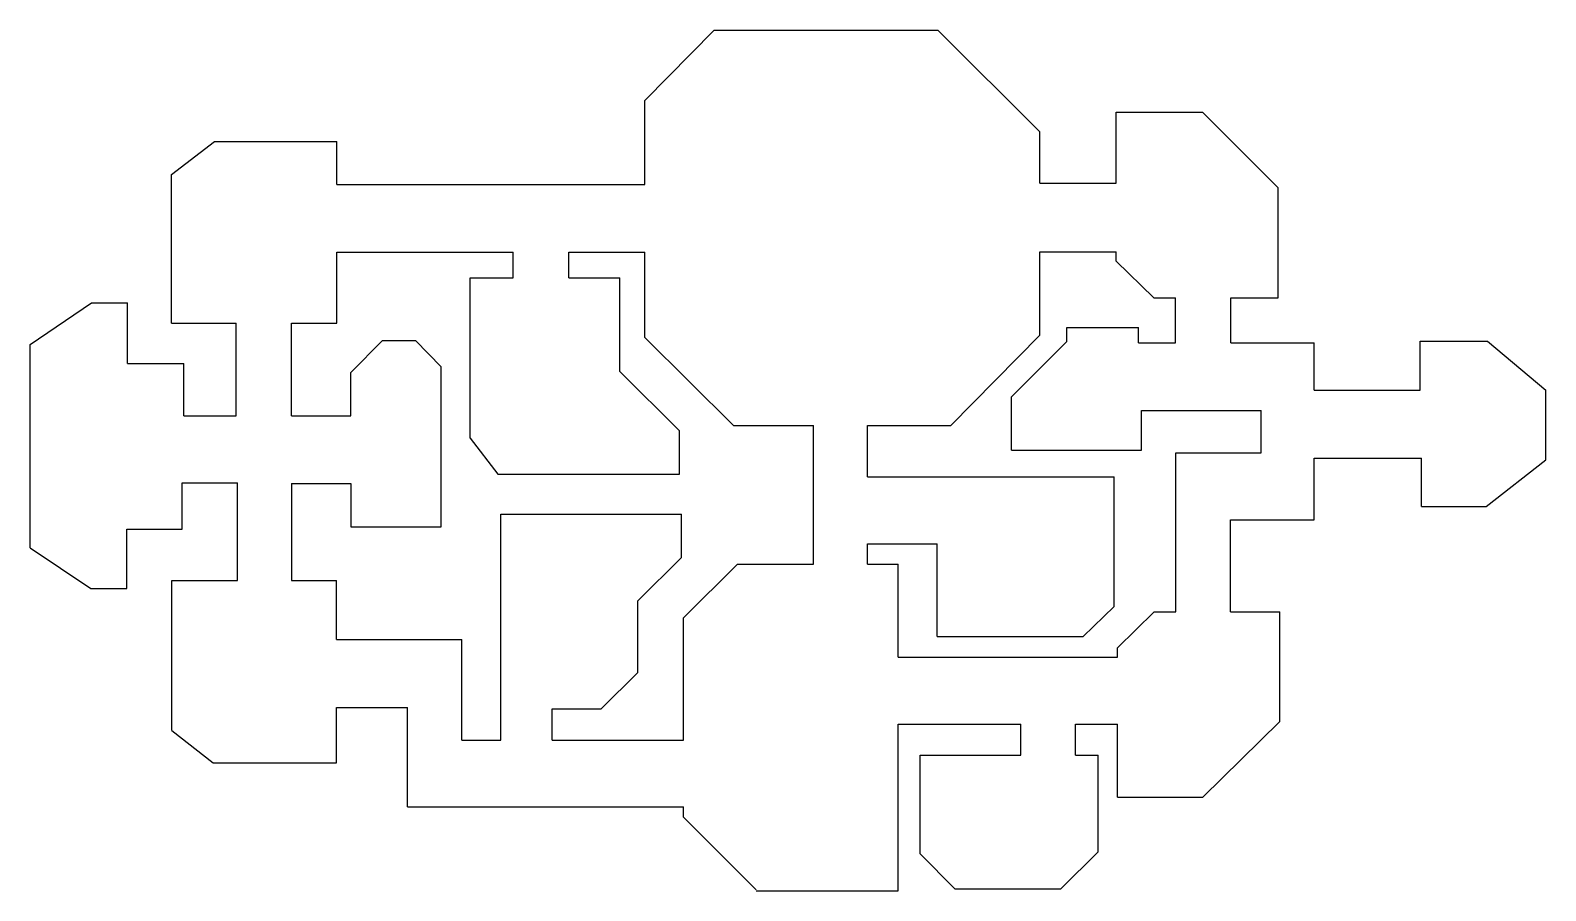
# Model space of a CAD drawing. Header units: inches. Extents: x -78137 to -4354, y -41790 to 83.
import ezdxf

# ---------------------------------------------------------------- set-up
doc = ezdxf.new("R2010")
doc.units = ezdxf.units.IN
doc.header["$MEASUREMENT"] = 0

msp = doc.modelspace()

# ---------------------------------------------------------------- linework, layer by layer
for points in [[(-48220, -3331), (-44846, 83)], [(-44846, 83), (-33946, 83)], [(-33946, 83), (-28985, -4855)], [(-48220, -7421), (-48220, -3331)], [(-25260, -7355), (-25260, -3905)], [(-25260, -3905), (-21060, -3905)], [(-21060, -3905), (-17381, -7579)], [(-28985, -7355), (-28985, -4855)], [(-71262, -6929), (-69170, -5321)], [(-69170, -5321), (-63220, -5321)], [(-63220, -7421), (-63220, -5321)], [(-71262, -12948), (-71262, -6929)], [(-28985, -7355), (-25260, -7355)], [(-63220, -7421), (-48220, -7421)], [(-17381, -12929), (-17381, -7579)], [(-63220, -14176), (-63220, -10721)], [(-63220, -10721), (-54620, -10721)], [(-54620, -11971), (-54620, -10721)], [(-51920, -10721), (-48220, -10721)], [(-51920, -11971), (-51920, -10721)], [(-48220, -14871), (-48220, -10721)], [(-28985, -10705), (-25260, -10705)], [(-28985, -14750), (-28985, -10705)], [(-25260, -11155), (-25260, -10705)], [(-25260, -11155), (-23435, -12935)], [(-56720, -11971), (-54620, -11971)], [(-56720, -19771), (-56720, -11971)], [(-51920, -11971), (-49426, -11971)], [(-49426, -16514), (-49426, -11971)], [(-78137, -15205), (-75162, -13178)], [(-75162, -13178), (-73412, -13178)], [(-73412, -16128), (-73412, -13178)], [(-71262, -14176), (-71262, -12948)], [(-23435, -12935), (-22381, -12935)], [(-22381, -15129), (-22381, -12935)], [(-19681, -12929), (-17381, -12929)], [(-19681, -15129), (-19681, -12929)], [(-71262, -14176), (-68112, -14176)], [(-68112, -18678), (-68112, -14176)], [(-65420, -14176), (-63220, -14176)], [(-65420, -18678), (-65420, -14176)], [(-33321, -19151), (-28985, -14750)], [(-27671, -14379), (-24181, -14379)], [(-27671, -15069), (-27671, -14379)], [(-24181, -15129), (-24181, -14379)], [(-78137, -25105), (-78137, -15205)], [(-62530, -16578), (-60987, -15010)], [(-60987, -15010), (-59387, -15010)], [(-59387, -15010), (-58130, -16287)], [(-48220, -14871), (-43901, -19151)], [(-30362, -17752), (-27671, -15069)], [(-24181, -15129), (-22381, -15129)], [(-19681, -15129), (-15620, -15129)], [(-15620, -17429), (-15620, -15129)], [(-10470, -17429), (-10470, -15049)], [(-10470, -15049), (-7180, -15049)], [(-7180, -15049), (-4354, -17438)], [(-73412, -16128), (-70662, -16128)], [(-70662, -18678), (-70662, -16128)], [(-70662, -17028), (-70662, -16128)], [(-62530, -18678), (-62530, -16578)], [(-58130, -24087), (-58130, -16287)], [(-49426, -16514), (-46529, -19414)], [(-15620, -17429), (-10470, -17429)], [(-4354, -20818), (-4354, -17438)], [(-30362, -20352), (-30362, -17752)], [(-24032, -20352), (-24032, -18422)], [(-24032, -18422), (-18212, -18422)], [(-18212, -20472), (-18212, -18422)], [(-70662, -18678), (-68112, -18678)], [(-65420, -18678), (-62530, -18678)], [(-43901, -19151), (-40401, -19151)], [(-40401, -19151), (-40011, -19151)], [(-40011, -25901), (-40011, -19151)], [(-37371, -21651), (-37371, -19151)], [(-37371, -19151), (-33321, -19151)], [(-56720, -19771), (-55379, -21514)], [(-46529, -21514), (-46529, -19414)], [(-30362, -20352), (-24032, -20352)], [(-22362, -20472), (-18212, -20472)], [(-22362, -28222), (-22362, -20472)], [(-15620, -20735), (-10399, -20735)], [(-15620, -23735), (-15620, -20735)], [(-10399, -23085), (-10399, -20735)], [(-7249, -23085), (-4354, -20818)], [(-70743, -24188), (-70743, -21938)], [(-70743, -21938), (-68043, -21938)], [(-68043, -26688), (-68043, -21938)], [(-65420, -21978), (-62530, -21978)], [(-65420, -21978), (-65420, -26688)], [(-62530, -21978), (-62530, -24087)], [(-55379, -21514), (-46529, -21514)], [(-37371, -21651), (-25371, -21651)], [(-25371, -27951), (-25371, -21651)], [(-55227, -27117), (-55227, -23467)], [(-55227, -23467), (-46427, -23467)], [(-52120, -23467), (-46527, -23467)], [(-46427, -25567), (-46427, -23467)], [(-10399, -23085), (-7249, -23085)], [(-73443, -27088), (-73443, -24188)], [(-73443, -24188), (-70743, -24188)], [(-62530, -24087), (-58130, -24087)], [(-19702, -23735), (-15620, -23735)], [(-19702, -28222), (-19702, -23735)], [(-37371, -24901), (-33981, -24901)], [(-37371, -25901), (-37371, -24901)], [(-33981, -29411), (-33981, -24901)], [(-78137, -25105), (-75193, -27088)], [(-48559, -27679), (-46427, -25567)], [(-46327, -28517), (-43711, -25901)], [(-43711, -25901), (-40011, -25901)], [(-37371, -25901), (-35889, -25901)], [(-35889, -30420), (-35889, -25901)], [(-75193, -27088), (-73443, -27088)], [(-71243, -26688), (-68043, -26688)], [(-71243, -28388), (-71243, -26688)], [(-65420, -26688), (-63227, -26688)], [(-63227, -29567), (-63227, -26688)], [(-55227, -27817), (-55227, -27117)], [(-55227, -34467), (-55227, -27817)], [(-48559, -31179), (-48559, -27679)], [(-26881, -29411), (-25371, -27951)], [(-71243, -34000), (-71243, -28388)], [(-46327, -34467), (-46327, -28517)], [(-25200, -29970), (-23412, -28222)], [(-23412, -28222), (-22362, -28222)], [(-19702, -28222), (-17302, -28222)], [(-17302, -33562), (-17302, -28222)], [(-33981, -29411), (-33881, -29411)], [(-33881, -29411), (-26881, -29411)], [(-63227, -29567), (-57127, -29567)], [(-57127, -34467), (-57127, -29567)], [(-25200, -30420), (-25200, -29970)], [(-35889, -30420), (-25200, -30420)], [(-50336, -32937), (-48559, -31179)], [(-63227, -35567), (-63227, -32867)], [(-63227, -32867), (-59777, -32867)], [(-59777, -37717), (-59777, -32867)], [(-52727, -34467), (-52727, -32937)], [(-52727, -32937), (-50336, -32937)], [(-35889, -41790), (-35889, -33690)], [(-35889, -33690), (-29909, -33690)], [(-29909, -35190), (-29909, -33690)], [(-27252, -35190), (-27252, -33690)], [(-27252, -33690), (-25200, -33690)], [(-25200, -37190), (-25200, -33690)], [(-21050, -37240), (-17302, -33562)], [(-71243, -34000), (-69227, -35567)], [(-57127, -34467), (-55227, -34467)], [(-52727, -34467), (-46327, -34467)], [(-34809, -35190), (-29909, -35190)], [(-34809, -39990), (-34809, -35190)], [(-27252, -35190), (-26152, -35190)], [(-26152, -39902), (-26152, -35190)], [(-69227, -35567), (-63227, -35567)], [(-25200, -37240), (-25200, -37190)], [(-25200, -37240), (-21050, -37240)], [(-59777, -37717), (-46327, -37717)], [(-46327, -38217), (-46327, -37717)], [(-46327, -38217), (-42789, -41751)], [(-34809, -39990), (-33118, -41692)], [(-27968, -41692), (-26152, -39902)], [(-42789, -41790), (-35889, -41790)], [(-33118, -41692), (-27968, -41692)]]:
    msp.add_lwpolyline(points)

doc.saveas('drawing.dxf')
